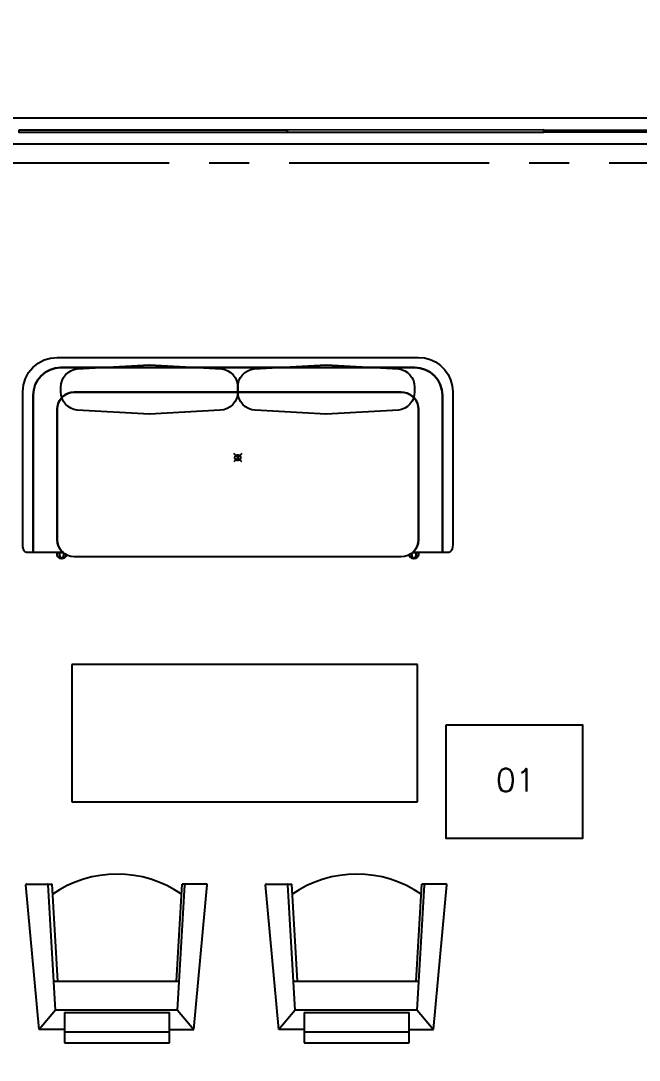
# Model space of a CAD drawing. Extents: x -4 to 325, y -1 to 181.
# Drawn here: x 15.765 to 18.47, y 25.707 to 30.249 of the extents above; entities that cross this region are included whole.
import ezdxf
from ezdxf.enums import TextEntityAlignment as Align

# ---------------------------------------------------------------- set-up
doc = ezdxf.new("R2010")
doc.units = 0
doc.header["$LTSCALE"] = 0.7
doc.header["$MEASUREMENT"] = 0
doc.linetypes.add('REC4_A1-00_PLANTA GENERAL$1$X-BB$0$CENTER', pattern=[2, 1.25, -0.25, 0.25, -0.25])
doc.linetypes.add('X-BB$0$HIDDEN2', pattern=[0.1875, 0.125, -0.0625])
doc.layers.get('0').update_dxf_attribs({"linetype": 'CONTINUOUS'})
for name, color, linetype in [('REC4_A1-00_PLANTA GENERAL$1$BB$0$A-GRID', 251, 'REC4_A1-00_PLANTA GENERAL$1$X-BB$0$CENTER'), ('REC4_A1-00_PLANTA GENERAL$1$FN$0$I-FURN-FREE', 1, 'CONTINUOUS'), ('REC4_A1-00_PLANTA GENERAL$1$PP$0$I-CANCELERIA', 253, 'CONTINUOUS'), ('REC4_A1-00_PLANTA GENERAL$1$PP$0$I-GLAZ', 253, 'CONTINUOUS')]:
    doc.layers.add(name, color=color, linetype=linetype)
doc.styles.add('REC4_A1-00_PLANTA GENERAL$0$X-FN$0$ARIAL', font='arial.ttf')
doc.styles.add('ROMANS', font='romans.shx', dxfattribs={"width": 0.75})

# ---------------------------------------------------------------- blocks, each defined once
blk = doc.blocks.new('REC4_A1-00_PLANTA GENERAL', base_point=(3911.2412, -3265.1096))
at = {"layer": 'REC4_A1-00_PLANTA GENERAL$1$BB$0$A-GRID'}
h = blk.add_hatch(dxfattribs=at)
h.set_pattern_fill('ANSI31', color=8, scale=0.53)
h.set_pattern_definition([(45, (0.03352, 0.020166), (-0.046845824, 0.046845824), [])])
h.paths.add_polyline_path([(1.5678, 35.8547), (1.2166, 35.8547), (1.2166, 35.4908), (1.5678, 35.4908)])
h.paths.add_polyline_path([(8.0551, 35.8047), (7.7553, 35.8047), (7.7553, 35.5143), (8.0551, 35.5143)])
h.paths.add_polyline_path([(14.5753, 35.809), (14.2754, 35.809), (14.2754, 35.5187), (14.5753, 35.5187)])
h.paths.add_polyline_path([(21.0466, 35.804), (20.7468, 35.804), (20.7468, 35.5137), (21.0466, 35.5137)])
edge = h.paths.add_edge_path()
edge.add_arc((27.4259, 35.604), 0.1568, 0, 360)
h.paths.add_polyline_path([(34.1147, 35.7939), (33.8148, 35.7939), (33.8148, 35.5036), (34.1147, 35.5036)])
h.paths.add_polyline_path([(40.5576, 35.789), (40.2578, 35.789), (40.2578, 35.4986), (40.5576, 35.4986)])
edge = h.paths.add_edge_path()
edge.add_arc((46.9701, 35.6385), 0.2128, 0, 360)
edge = h.paths.add_edge_path()
edge.add_arc((33.9335, 29.5702), 0.1716, 0, 360)
h.paths.add_polyline_path([(1.5768, 29.8317), (1.2256, 29.8317), (1.2256, 29.4678), (1.5768, 29.4678)])
h.paths.add_polyline_path([(8.0508, 29.7868), (7.75, 29.7868), (7.75, 29.4871), (8.0508, 29.4871)])
h.paths.add_polyline_path([(14.3851, 29.7988), (14.2624, 29.7988), (14.2624, 29.4991), (14.3821, 29.4991)])
h.paths.add_polyline_path([(14.5632, 29.7988), (14.3851, 29.7988), (14.3821, 29.4991), (14.5632, 29.4991)])
h.paths.add_polyline_path([(21.1221, 29.5527), (20.7989, 29.5517), (20.7989, 29.3933), (21.1221, 29.3933)])
h.paths.add_polyline_path([(21.1221, 29.8224), (21.0453, 29.8224), (20.7989, 29.8217), (20.7989, 29.5517), (21.1221, 29.5527)])
h.paths.add_polyline_path([(27.542, 29.7729), (27.2913, 29.7729), (27.2913, 29.5231), (27.542, 29.5231)])
h.paths.add_polyline_path([(40.5264, 29.7716), (40.2757, 29.7716), (40.2757, 29.5218), (40.5264, 29.5218)])
h.paths.add_polyline_path([(47.0764, 29.8019), (46.7664, 29.8019), (46.7664, 29.4919), (47.0764, 29.4919)])
h.paths.add_polyline_path([(1.565, 23.8478), (1.2138, 23.8478), (1.2138, 23.4839), (1.565, 23.4839)])
h.paths.add_polyline_path([(7.9956, 23.8084), (7.6948, 23.8084), (7.6948, 23.5086), (7.9956, 23.5086)])
h.paths.add_polyline_path([(14.5958, 23.8058), (14.2249, 23.8067), (14.2249, 23.507), (14.5929, 23.5061)])
h.paths.add_polyline_path([(14.5258, 23.8058), (14.5958, 23.8058), (14.5929, 23.5061), (14.5258, 23.5061)], flags=16)
h.paths.add_polyline_path([(27.5327, 23.7392), (27.282, 23.7392), (27.282, 23.4894), (27.5327, 23.4894)])
edge = h.paths.add_edge_path()
edge.add_arc((33.9155, 23.6003), 0.1566, 0, 360)
h.paths.add_polyline_path([(40.5198, 23.6763), (40.2691, 23.6763), (40.2691, 23.4631), (40.5198, 23.4631)])
h.paths.add_polyline_path([(40.5198, 23.7129), (40.269, 23.7129), (40.269, 23.6763), (40.5198, 23.6763)])
h.paths.add_polyline_path([(47.0605, 23.6763), (46.8098, 23.6763), (46.8098, 23.4498), (47.0605, 23.4498)])
h.paths.add_polyline_path([(47.0605, 23.6997), (46.8098, 23.6997), (46.8098, 23.6763), (47.0605, 23.6763)])
h.paths.add_polyline_path([(1.5458, 17.8473), (1.1946, 17.8473), (1.1946, 17.4834), (1.5458, 17.4834)])
h.paths.add_polyline_path([(8.0633, 17.8071), (7.7625, 17.8071), (7.7625, 17.5074), (8.0633, 17.5074)])
h.paths.add_polyline_path([(14.4343, 17.7919), (14.3217, 17.7919), (14.3217, 17.4921), (14.4285, 17.4921)])
h.paths.add_polyline_path([(14.6226, 17.7919), (14.4343, 17.7919), (14.4285, 17.4921), (14.6226, 17.4921)])
h.paths.add_polyline_path([(27.5235, 17.756), (27.2727, 17.756), (27.2727, 17.5062), (27.5235, 17.5062)])
edge = h.paths.add_edge_path()
edge.add_arc((33.905, 17.5767), 0.1574, 0, 360)
h.paths.add_polyline_path([(40.5132, 17.7384), (40.3113, 17.7384), (40.3113, 17.5259), (40.5132, 17.5259)])
h.paths.add_polyline_path([(40.3113, 17.7384), (40.2625, 17.7384), (40.2625, 17.4886), (40.5132, 17.4886), (40.5132, 17.5259), (40.3113, 17.5259)])
h.paths.add_polyline_path([(47.0683, 17.7542), (46.7674, 17.7542), (46.7674, 17.5259), (47.0683, 17.5259)])
h.paths.add_polyline_path([(47.0683, 17.5259), (46.7674, 17.5259), (46.7674, 17.4544), (47.0683, 17.4544)])
h.paths.add_polyline_path([(1.5739, 11.86), (1.2227, 11.86), (1.2227, 11.4962), (1.5739, 11.4962)])
h.paths.add_polyline_path([(8.0659, 11.8138), (7.765, 11.8138), (7.765, 11.514), (8.0659, 11.514)])
h.paths.add_polyline_path([(14.5258, 11.7988), (14.2249, 11.7988), (14.2249, 11.499), (14.5258, 11.499)])
h.paths.add_polyline_path([(21.0742, 11.6829), (20.7512, 11.6844), (20.7512, 11.4144), (21.0742, 11.4144)])
h.paths.add_polyline_path([(21.0742, 11.7656), (20.7512, 11.7656), (20.7512, 11.6844), (21.0742, 11.6829)])
h.paths.add_polyline_path([(27.5142, 11.7439), (27.2635, 11.7439), (27.2635, 11.4941), (27.5142, 11.4941)])
edge = h.paths.add_edge_path()
edge.add_arc((33.8803, 11.59), 0.1553, 0, 360)
h.paths.add_polyline_path([(40.5065, 11.7154), (40.2558, 11.7154), (40.2558, 11.464), (40.5065, 11.464)])
h.paths.add_polyline_path([(47.0258, 11.6987), (46.775, 11.6987), (46.775, 11.4489), (47.0258, 11.4489)])
h.paths.add_polyline_path([(1.5513, 5.8383), (1.2001, 5.8383), (1.2001, 5.4744), (1.5513, 5.4744)])
h.paths.add_polyline_path([(8.0395, 5.7813), (7.7676, 5.7813), (7.7676, 5.4815), (8.0395, 5.4815)])
h.paths.add_polyline_path([(8.0685, 5.7813), (8.0395, 5.7813), (8.0395, 5.4815), (8.0685, 5.4815)])
h.paths.add_polyline_path([(14.5132, 5.7555), (14.2123, 5.7555), (14.2123, 5.4558), (14.5132, 5.4558)])
h.paths.add_polyline_path([(21.0084, 5.7048), (20.7577, 5.7048), (20.7577, 5.455), (21.0084, 5.455)])
h.paths.add_polyline_path([(27.5299, 5.7035), (27.229, 5.7035), (27.229, 5.4037), (27.5299, 5.4037)])
h.paths.add_polyline_path([(34.0162, 5.6528), (33.7655, 5.6528), (33.7655, 5.403), (34.0162, 5.403)])
h.paths.add_polyline_path([(40.4672, 5.6155), (40.2072, 5.6155), (40.2072, 5.3555), (40.4672, 5.3555)])
edge = h.paths.add_edge_path()
edge.add_arc((46.8827, 5.476), 0.1877, 0, 360)
blk.add_lwpolyline([(-2.6605, 29.6295), (52.8043, 29.6256)], dxfattribs=at)
at = {"layer": 'REC4_A1-00_PLANTA GENERAL$1$FN$0$I-FURN-FREE'}
for p, q in [((17.5003, 27.4359), (15.9885, 27.4359)), ((15.9885, 27.4359), (15.9885, 26.8362)), ((17.5003, 26.8362), (17.5003, 27.4359)), ((15.9885, 26.8362), (17.5003, 26.8362)), ((15.8457, 25.8404), (15.7877, 26.4731)), ((15.7908, 26.4765), (15.9025, 26.4765)), ((15.9169, 25.9259), (15.8848, 26.4735)), ((15.9274, 26.0527), (15.9025, 26.4765)), ((16.4458, 26.0527), (16.4707, 26.4765)), ((16.4514, 25.9259), (16.4836, 26.4735)), ((16.5775, 26.4765), (16.4707, 26.4765)), ((16.5226, 25.8404), (16.5807, 26.4731)), ((16.894, 25.8404), (16.8359, 26.4731)), ((16.8391, 26.4765), (16.9508, 26.4765)), ((16.9652, 25.9259), (16.933, 26.4735)), ((16.9757, 26.0527), (16.9508, 26.4765)), ((17.4941, 26.0527), (17.5189, 26.4765)), ((17.4997, 25.9259), (17.5319, 26.4735)), ((17.6258, 26.4765), (17.5189, 26.4765)), ((17.5709, 25.8404), (17.629, 26.4731)), ((15.9095, 26.0527), (16.4589, 26.0527)), ((16.9578, 26.0527), (17.5072, 26.0527)), ((15.9169, 25.9259), (15.8457, 25.8404)), ((16.4514, 25.9259), (15.9169, 25.9259)), ((15.9565, 25.9152), (16.4162, 25.9152)), ((15.9565, 25.9152), (15.9565, 25.7827)), ((16.4162, 25.7827), (16.4162, 25.9152)), ((16.4514, 25.9259), (16.5226, 25.8404)), ((16.9652, 25.9259), (16.894, 25.8404)), ((17.4997, 25.9259), (16.9652, 25.9259)), ((17.0048, 25.9152), (17.4645, 25.9152)), ((17.0048, 25.9152), (17.0048, 25.7827)), ((17.4645, 25.7827), (17.4645, 25.9152)), ((17.4997, 25.9259), (17.5709, 25.8404)), ((15.9565, 25.8404), (15.8457, 25.8404)), ((15.9565, 25.8302), (16.4162, 25.8302)), ((16.4162, 25.8404), (16.5226, 25.8404)), ((17.0048, 25.8404), (16.894, 25.8404)), ((17.0048, 25.8302), (17.4645, 25.8302)), ((17.4645, 25.8404), (17.5709, 25.8404)), ((15.9565, 25.7827), (16.4162, 25.7827)), ((17.0048, 25.7827), (17.4645, 25.7827))]:
    blk.add_line(p, q, dxfattribs=at)
for points in [[(17.6518, 27.9404), (17.6504, 27.9363), (17.6483, 27.9326), (17.6454, 27.9293), (17.642, 27.9267), (17.6381, 27.9248), (17.6095, 27.9248), (17.6095, 28.613), (17.6095, 28.613), (17.6072, 28.6364), (17.6004, 28.6589), (17.5893, 28.6797), (17.5743, 28.6979), (17.5562, 28.7128), (17.5354, 28.7239), (17.5129, 28.7307), (17.4895, 28.733), (15.9395, 28.733), (15.9395, 28.733), (15.9395, 28.733), (15.9161, 28.7307), (15.8936, 28.7239), (15.8728, 28.7128), (15.8546, 28.6979), (15.8397, 28.6797), (15.8286, 28.6589), (15.8218, 28.6364), (15.8195, 28.613), (15.8195, 27.9248), (15.7909, 27.9248), (15.7909, 27.9248), (15.7909, 27.9248), (15.787, 27.9267), (15.7836, 27.9293), (15.7807, 27.9326), (15.7786, 27.9363), (15.7772, 27.9404), (15.7772, 27.9404), (15.7772, 27.9404), (15.7751, 27.9496), (15.7745, 27.959), (15.7745, 28.628), (15.7745, 28.628), (15.7774, 28.6573), (15.7859, 28.6854), (15.7998, 28.7114), (15.8184, 28.7341), (15.8412, 28.7527), (15.8671, 28.7666), (15.8952, 28.7751), (15.9245, 28.778), (17.5045, 28.778), (17.5045, 28.778), (17.5305, 28.7757), (17.5558, 28.769), (17.5795, 28.7579), (17.6009, 28.7429), (17.6194, 28.7244), (17.6344, 28.703), (17.6454, 28.6793), (17.6522, 28.6541), (17.6545, 28.628), (17.6545, 27.959), (17.6545, 27.959), (17.6545, 27.9587), (17.6545, 27.9587), (17.6538, 27.9495), (17.6518, 27.9404)], [(17.4788, 27.9248), (17.4788, 27.9248), (17.4788, 27.9248), (17.4877, 27.934), (17.4949, 27.9446), (17.5002, 27.9562), (17.5034, 27.9686), (17.5045, 27.9813), (17.5045, 28.5513), (17.5045, 28.5513), (17.5045, 28.5513), (17.5034, 28.5643), (17.5, 28.5769), (17.4944, 28.5888), (17.4869, 28.5995), (17.4777, 28.6087), (17.467, 28.6162), (17.4551, 28.6218), (17.4425, 28.6251), (17.4295, 28.6263), (15.9995, 28.6263), (15.9995, 28.6263), (15.9995, 28.6263), (15.9995, 28.6263), (15.9849, 28.6248), (15.9708, 28.6206), (15.9578, 28.6136), (15.9465, 28.6043), (15.9371, 28.593), (15.9302, 28.58), (15.9259, 28.5659), (15.9245, 28.5513), (15.9245, 27.9813), (15.9245, 27.9813), (15.9256, 27.9686), (15.9288, 27.9562), (15.9341, 27.9446), (15.9413, 27.934), (15.9501, 27.9248), (15.8195, 27.9248), (15.8195, 28.613), (15.8195, 28.613), (15.8218, 28.6364), (15.8286, 28.6589), (15.8397, 28.6797), (15.8546, 28.6979), (15.8728, 28.7128), (15.8936, 28.7239), (15.9161, 28.7307), (15.9395, 28.733), (17.4895, 28.733), (17.4895, 28.733), (17.5129, 28.7307), (17.5354, 28.7239), (17.5562, 28.7128), (17.5743, 28.6979), (17.5893, 28.6797), (17.6004, 28.6589), (17.6072, 28.6364), (17.6095, 28.613), (17.6095, 27.9248), (17.4788, 27.9248)], [(16.0122, 28.7274), (16.3277, 28.7446), (16.3277, 28.7446), (16.6432, 28.7274), (16.6432, 28.7274), (16.6575, 28.7244), (16.671, 28.719), (16.6834, 28.7112), (16.694, 28.7012), (16.7028, 28.6895), (16.7092, 28.6765), (16.7131, 28.6624), (16.7145, 28.6479), (16.7145, 28.6268), (16.7145, 28.6268), (16.713, 28.6116), (16.7087, 28.597), (16.7017, 28.5835), (16.6923, 28.5715), (16.6808, 28.5615), (16.6675, 28.554), (16.6531, 28.549), (16.6381, 28.5469), (16.6381, 28.5469), (16.3277, 28.5302), (16.3277, 28.5302), (16.0122, 28.5475), (16.0122, 28.5475), (15.9979, 28.5504), (15.9844, 28.5558), (15.9721, 28.5636), (15.9614, 28.5736), (15.9527, 28.5853), (15.9462, 28.5984), (15.9423, 28.6124), (15.9409, 28.6269), (15.9409, 28.6478), (15.9409, 28.6478), (15.9422, 28.6623), (15.9462, 28.6764), (15.9526, 28.6895), (15.9613, 28.7012), (15.972, 28.7111), (15.9843, 28.719), (15.9979, 28.7244), (16.0122, 28.7274)], [(17.4168, 28.5475), (17.1013, 28.5302), (17.1013, 28.5302), (16.7909, 28.5469), (16.7909, 28.5469), (16.7758, 28.549), (16.7614, 28.554), (16.7482, 28.5615), (16.7367, 28.5715), (16.7273, 28.5835), (16.7203, 28.597), (16.716, 28.6116), (16.7145, 28.6268), (16.7145, 28.6479), (16.7145, 28.6479), (16.7158, 28.6624), (16.7198, 28.6765), (16.7262, 28.6895), (16.7349, 28.7012), (16.7456, 28.7112), (16.7579, 28.719), (16.7715, 28.7244), (16.7858, 28.7274), (16.7858, 28.7274), (17.1013, 28.7446), (17.1013, 28.7446), (17.4168, 28.7274), (17.4168, 28.7274), (17.4311, 28.7244), (17.4446, 28.719), (17.457, 28.7112), (17.4676, 28.7012), (17.4764, 28.6895), (17.4828, 28.6764), (17.4867, 28.6624), (17.4881, 28.6478), (17.4881, 28.6478), (17.4881, 28.6478), (17.4881, 28.6269), (17.4881, 28.6269), (17.4867, 28.6124), (17.4828, 28.5984), (17.4763, 28.5853), (17.4676, 28.5736), (17.4569, 28.5636), (17.4446, 28.5558), (17.4311, 28.5504), (17.4168, 28.5475)], [(15.9995, 27.9063), (15.9995, 27.9063), (15.9995, 27.9063), (15.9849, 27.9077), (15.9708, 27.912), (15.9578, 27.9189), (15.9465, 27.9283), (15.9371, 27.9396), (15.9302, 27.9526), (15.9259, 27.9667), (15.9245, 27.9813), (15.9245, 28.5513), (15.9245, 28.5513), (15.9256, 28.5643), (15.929, 28.5769), (15.9345, 28.5888), (15.942, 28.5995), (15.9513, 28.6087), (15.962, 28.6162), (15.9738, 28.6218), (15.9865, 28.6251), (15.9995, 28.6263), (17.4295, 28.6263), (17.4295, 28.6263), (17.4425, 28.6251), (17.4551, 28.6218), (17.467, 28.6162), (17.4777, 28.6087), (17.4869, 28.5995), (17.4944, 28.5888), (17.5, 28.5769), (17.5034, 28.5643), (17.5045, 28.5513), (17.5045, 27.9813), (17.5045, 27.9813), (17.5031, 27.9667), (17.4988, 27.9526), (17.4919, 27.9396), (17.4825, 27.9283), (17.4712, 27.9189), (17.4582, 27.912), (17.4441, 27.9077), (17.4295, 27.9063), (15.9995, 27.9063)], [(16.7322, 28.322), (16.6968, 28.3573)], [(16.7322, 28.3573), (16.6968, 28.322)], [(16.7322, 28.322), (16.6968, 28.3573)], [(16.7322, 28.3573), (16.6968, 28.322)], [(16.7322, 28.322), (16.6968, 28.3573)], [(16.7322, 28.3573), (16.6968, 28.322)], [(16.7322, 28.322), (16.6968, 28.3573)], [(16.7322, 28.3573), (16.6968, 28.322)], [(16.702, 28.3397), (16.7022, 28.3421), (16.7029, 28.3444), (16.7041, 28.3466), (16.7057, 28.3485), (16.7075, 28.35), (16.7097, 28.3512), (16.7121, 28.3519), (16.7145, 28.3522), (16.7169, 28.3519), (16.7193, 28.3512), (16.7214, 28.35), (16.7233, 28.3485), (16.7249, 28.3466), (16.726, 28.3444), (16.7268, 28.3421), (16.727, 28.3397), (16.7268, 28.3372), (16.726, 28.3349), (16.7249, 28.3327), (16.7233, 28.3308), (16.7214, 28.3293), (16.7193, 28.3281), (16.7169, 28.3274), (16.7145, 28.3272), (16.7121, 28.3274), (16.7097, 28.3281), (16.7075, 28.3293), (16.7057, 28.3308), (16.7041, 28.3327), (16.7029, 28.3349), (16.7022, 28.3372), (16.702, 28.3397)], [(16.702, 28.3397), (16.7022, 28.3421), (16.7029, 28.3444), (16.7041, 28.3466), (16.7057, 28.3485), (16.7075, 28.35), (16.7097, 28.3512), (16.7121, 28.3519), (16.7145, 28.3522), (16.7169, 28.3519), (16.7193, 28.3512), (16.7214, 28.35), (16.7233, 28.3485), (16.7249, 28.3466), (16.726, 28.3444), (16.7268, 28.3421), (16.727, 28.3397), (16.7268, 28.3372), (16.726, 28.3349), (16.7249, 28.3327), (16.7233, 28.3308), (16.7214, 28.3293), (16.7193, 28.3281), (16.7169, 28.3274), (16.7145, 28.3272), (16.7121, 28.3274), (16.7097, 28.3281), (16.7075, 28.3293), (16.7057, 28.3308), (16.7041, 28.3327), (16.7029, 28.3349), (16.7022, 28.3372), (16.702, 28.3397)], [(16.702, 28.3397), (16.7022, 28.3421), (16.7029, 28.3444), (16.7041, 28.3466), (16.7057, 28.3485), (16.7075, 28.35), (16.7097, 28.3512), (16.7121, 28.3519), (16.7145, 28.3522), (16.7169, 28.3519), (16.7193, 28.3512), (16.7214, 28.35), (16.7233, 28.3485), (16.7249, 28.3466), (16.726, 28.3444), (16.7268, 28.3421), (16.727, 28.3397), (16.7268, 28.3372), (16.726, 28.3349), (16.7249, 28.3327), (16.7233, 28.3308), (16.7214, 28.3293), (16.7193, 28.3281), (16.7169, 28.3274), (16.7145, 28.3272), (16.7121, 28.3274), (16.7097, 28.3281), (16.7075, 28.3293), (16.7057, 28.3308), (16.7041, 28.3327), (16.7029, 28.3349), (16.7022, 28.3372), (16.702, 28.3397)], [(16.702, 28.3397), (16.7022, 28.3421), (16.7029, 28.3444), (16.7041, 28.3466), (16.7057, 28.3485), (16.7075, 28.35), (16.7097, 28.3512), (16.7121, 28.3519), (16.7145, 28.3522), (16.7169, 28.3519), (16.7193, 28.3512), (16.7214, 28.35), (16.7233, 28.3485), (16.7249, 28.3466), (16.726, 28.3444), (16.7268, 28.3421), (16.727, 28.3397), (16.7268, 28.3372), (16.726, 28.3349), (16.7249, 28.3327), (16.7233, 28.3308), (16.7214, 28.3293), (16.7193, 28.3281), (16.7169, 28.3274), (16.7145, 28.3272), (16.7121, 28.3274), (16.7097, 28.3281), (16.7075, 28.3293), (16.7057, 28.3308), (16.7041, 28.3327), (16.7029, 28.3349), (16.7022, 28.3372), (16.702, 28.3397)], [(15.9542, 27.9215), (15.9641, 27.9152), (15.9641, 27.9152), (15.9633, 27.9117), (15.9618, 27.9084), (15.9599, 27.9055), (15.9574, 27.9029), (15.9545, 27.9008), (15.9513, 27.8993), (15.9478, 27.8983), (15.9443, 27.898), (15.9443, 27.898), (15.9404, 27.8984), (15.9366, 27.8995), (15.9332, 27.9014), (15.9301, 27.9039), (15.9276, 27.9069), (15.9258, 27.9104), (15.9247, 27.9141), (15.9243, 27.918), (15.9243, 27.918), (15.9243, 27.918), (15.9246, 27.9215), (15.9255, 27.9248), (15.9255, 27.9248), (15.9343, 27.9248), (15.9344, 27.9204), (15.9344, 27.9202), (15.9344, 27.9202), (15.9348, 27.9149), (15.936, 27.9096), (15.938, 27.9046), (15.938, 27.9046), (15.9387, 27.9036), (15.9396, 27.9027), (15.9406, 27.9019), (15.9418, 27.9014), (15.943, 27.901), (15.9443, 27.9009), (15.9443, 27.9009), (15.9456, 27.901), (15.9468, 27.9014), (15.948, 27.9019), (15.949, 27.9027), (15.9499, 27.9036), (15.9506, 27.9046), (15.9506, 27.9046), (15.9526, 27.9096), (15.9538, 27.9149), (15.9542, 27.9202), (15.9542, 27.9202), (15.9542, 27.9204), (15.9542, 27.9215)], [(15.9501, 27.9248), (15.9542, 27.9215), (15.9542, 27.9204), (15.9542, 27.9204), (15.9542, 27.9202), (15.9542, 27.9202), (15.9538, 27.9149), (15.9526, 27.9096), (15.9506, 27.9046), (15.9506, 27.9046), (15.9499, 27.9036), (15.949, 27.9027), (15.948, 27.9019), (15.9468, 27.9014), (15.9456, 27.901), (15.9443, 27.9009), (15.9443, 27.9009), (15.943, 27.901), (15.9418, 27.9014), (15.9406, 27.9019), (15.9396, 27.9027), (15.9387, 27.9036), (15.938, 27.9046), (15.938, 27.9046), (15.936, 27.9096), (15.9348, 27.9149), (15.9344, 27.9202), (15.9344, 27.9204), (15.9343, 27.9248), (15.9501, 27.9248)], [(17.4649, 27.9152), (17.4748, 27.9215), (17.4748, 27.9204), (17.4748, 27.9204), (17.4752, 27.915), (17.4764, 27.9097), (17.4784, 27.9046), (17.4784, 27.9046), (17.4791, 27.9036), (17.48, 27.9027), (17.481, 27.9019), (17.4822, 27.9014), (17.4834, 27.901), (17.4847, 27.9009), (17.4847, 27.9009), (17.486, 27.901), (17.4872, 27.9014), (17.4884, 27.9019), (17.4894, 27.9027), (17.4903, 27.9036), (17.491, 27.9046), (17.491, 27.9046), (17.493, 27.9096), (17.4942, 27.9149), (17.4946, 27.9202), (17.4946, 27.9204), (17.4947, 27.9248), (17.5035, 27.9248), (17.5035, 27.9248), (17.5044, 27.9215), (17.5047, 27.9181), (17.5047, 27.918), (17.5047, 27.918), (17.5043, 27.9141), (17.5032, 27.9104), (17.5013, 27.9069), (17.4989, 27.9039), (17.4958, 27.9014), (17.4924, 27.8995), (17.4886, 27.8984), (17.4847, 27.898), (17.4847, 27.898), (17.4812, 27.8983), (17.4777, 27.8993), (17.4745, 27.9008), (17.4716, 27.9029), (17.4691, 27.9055), (17.4671, 27.9084), (17.4657, 27.9117), (17.4649, 27.9152)], [(17.4748, 27.9215), (17.4788, 27.9248), (17.4947, 27.9248), (17.4946, 27.9204), (17.4946, 27.9202), (17.4946, 27.9202), (17.4946, 27.9202), (17.4942, 27.9149), (17.493, 27.9096), (17.491, 27.9046), (17.491, 27.9046), (17.4903, 27.9036), (17.4894, 27.9027), (17.4884, 27.9019), (17.4872, 27.9014), (17.486, 27.901), (17.4847, 27.9009), (17.4847, 27.9009), (17.4834, 27.901), (17.4822, 27.9014), (17.481, 27.9019), (17.48, 27.9027), (17.4791, 27.9036), (17.4784, 27.9046), (17.4784, 27.9046), (17.4764, 27.9097), (17.4752, 27.915), (17.4748, 27.9204), (17.4748, 27.9215)]]:
    blk.add_lwpolyline(points, dxfattribs=at)
for centre, radius, start, end in [((16.1866, 26.0223), 0.4976, 55.1855, 124.8145), ((17.2349, 26.0223), 0.4976, 55.1855, 124.8145), ((15.7908, 26.4733), 0.00317, 90, 185.2432), ((15.8816, 26.4733), 0.00317, 3.3603, 90), ((16.4868, 26.4733), 0.00317, 90, 176.6398), ((16.5775, 26.4733), 0.00317, 354.7568, 90), ((16.8391, 26.4733), 0.00317, 90, 185.2432), ((16.9299, 26.4733), 0.00317, 3.3603, 90), ((17.535, 26.4733), 0.00317, 90, 176.6398), ((17.6258, 26.4733), 0.00317, 354.7568, 90)]:
    blk.add_arc(centre, radius, start, end, dxfattribs=at)
at = {"layer": 'REC4_A1-00_PLANTA GENERAL$1$PP$0$I-CANCELERIA'}
blk.add_lwpolyline([(20.4909, 29.7096), (14.8358, 29.7096), (14.8358, 29.8239), (20.4909, 29.8239)], close=True, dxfattribs=at)
at = {"layer": 'REC4_A1-00_PLANTA GENERAL$1$PP$0$I-GLAZ'}
for points in [[(15.7562, 29.7712), (15.7562, 29.7622), (16.9302, 29.7622), (16.9302, 29.7712)], [(16.9302, 29.7712), (16.9302, 29.7622), (18.0534, 29.7626), (18.0534, 29.7716)], [(19.1766, 29.7712), (19.1766, 29.7622), (18.0534, 29.7626), (18.0534, 29.7716)]]:
    blk.add_lwpolyline(points, close=True, dxfattribs=at)
at = {"layer": 'REC4_A1-00_PLANTA GENERAL$1$FN$0$I-FURN-FREE', "style": 'REC4_A1-00_PLANTA GENERAL$0$X-FN$0$ARIAL', "text_generation_flag": 4}
for tag, p, height in [('ITEXT', (44.0612, 35.3807), 0.0358), ('CAPQT', (44.1235, 34.7232), 0.00704), ('CAPMC', (44.1235, 34.7232), 0.00704), ('CAPMG', (44.1235, 34.7232), 0.00704), ('STYLE', (44.1235, 34.7232), 0.0572), ('STYLE', (44.1235, 34.7232), 0.0572), ('CAPPN', (44.1235, 34.7232), 0.0715), ('L3', (44.1235, 34.7232), 0.0715), ('L1', (44.1235, 34.7232), 0.0715), ('L2', (44.1235, 34.7232), 0.0715)]:
    blk.add_attdef(tag, p, '', height=height, dxfattribs=at)
for tag, p, height, rotation in [('ITEXT', (42.9913, 35.0599), 0.0358, 30), ('ITEXT', (45.1482, 35.1235), 0.0358, 330), ('CAPPN', (43.374, 34.5216), 0.0715, 30), ('STYLE', (43.374, 34.5216), 0.0572, 30), ('STYLE', (43.374, 34.5216), 0.0572, 30), ('L1', (43.374, 34.5216), 0.0715, 30), ('L2', (43.374, 34.5216), 0.0715, 30), ('L3', (43.374, 34.5216), 0.0715, 30), ('CAPMG', (43.374, 34.5216), 0.00704, 30), ('CAPMC', (43.374, 34.5216), 0.00704, 30), ('CAPQT', (43.374, 34.5216), 0.00704, 30), ('STYLE', (44.8734, 34.523), 0.0572, 330), ('STYLE', (44.8734, 34.523), 0.0572, 330), ('CAPMC', (44.8734, 34.523), 0.00704, 330), ('CAPMG', (44.8734, 34.523), 0.00704, 330), ('CAPQT', (44.8734, 34.523), 0.00704, 330), ('L1', (44.8734, 34.523), 0.0715, 330), ('L3', (44.8734, 34.523), 0.0715, 330), ('L2', (44.8734, 34.523), 0.0715, 330), ('CAPPN', (44.8734, 34.523), 0.0715, 330), ('ITEXT', (42.2251, 34.2472), 0.0358, 60), ('ITEXT', (45.9609, 34.3573), 0.0358, 300), ('CAPPN', (42.8256, 33.9723), 0.0715, 60), ('STYLE', (42.8256, 33.9723), 0.0572, 60), ('STYLE', (42.8256, 33.9723), 0.0572, 60), ('L1', (42.8256, 33.9723), 0.0715, 60), ('L2', (42.8256, 33.9723), 0.0715, 60), ('L3', (42.8256, 33.9723), 0.0715, 60), ('CAPMG', (42.8256, 33.9723), 0.00704, 60), ('CAPMC', (42.8256, 33.9723), 0.00704, 60), ('CAPQT', (42.8256, 33.9723), 0.00704, 60), ('L1', (45.4227, 33.9746), 0.0715, 300), ('L3', (45.4227, 33.9746), 0.0715, 300), ('L2', (45.4227, 33.9746), 0.0715, 300), ('CAPPN', (45.4227, 33.9746), 0.0715, 300), ('STYLE', (45.4227, 33.9746), 0.0572, 300), ('STYLE', (45.4227, 33.9746), 0.0572, 300), ('CAPMC', (45.4227, 33.9746), 0.00704, 300), ('CAPMG', (45.4227, 33.9746), 0.00704, 300), ('CAPQT', (45.4227, 33.9746), 0.00704, 300), ('CAPPN', (42.6254, 33.2225), 0.0715, 90), ('STYLE', (42.6254, 33.2225), 0.0572, 90), ('STYLE', (42.6254, 33.2225), 0.0572, 90), ('ITEXT', (41.9679, 33.1602), 0.0358, 90), ('L3', (42.6254, 33.2225), 0.0715, 90), ('L1', (42.6254, 33.2225), 0.0715, 90), ('L2', (42.6254, 33.2225), 0.0715, 90), ('CAPQT', (42.6254, 33.2225), 0.00704, 90), ('CAPMG', (42.6254, 33.2225), 0.00704, 90), ('CAPMC', (42.6254, 33.2225), 0.00704, 90), ('ITEXT', (46.2817, 33.2874), 0.0358, 270), ('CAPPN', (45.6242, 33.2251), 0.0715, 270), ('L3', (45.6242, 33.2251), 0.0715, 270), ('L2', (45.6242, 33.2251), 0.0715, 270), ('L1', (45.6242, 33.2251), 0.0715, 270), ('STYLE', (45.6242, 33.2251), 0.0572, 270), ('STYLE', (45.6242, 33.2251), 0.0572, 270), ('CAPMC', (45.6242, 33.2251), 0.00704, 270), ('CAPMG', (45.6242, 33.2251), 0.00704, 270), ('CAPQT', (45.6242, 33.2251), 0.00704, 270), ('CAPPN', (42.8269, 32.4729), 0.0715, 120), ('STYLE', (42.8269, 32.4729), 0.0572, 120), ('STYLE', (42.8269, 32.4729), 0.0572, 120), ('L1', (42.8269, 32.4729), 0.0715, 120), ('L2', (42.8269, 32.4729), 0.0715, 120), ('L3', (42.8269, 32.4729), 0.0715, 120), ('CAPMG', (42.8269, 32.4729), 0.00704, 120), ('CAPMC', (42.8269, 32.4729), 0.00704, 120), ('CAPQT', (42.8269, 32.4729), 0.00704, 120), ('CAPPN', (45.424, 32.4752), 0.0715, 240), ('STYLE', (45.424, 32.4752), 0.0572, 240), ('STYLE', (45.424, 32.4752), 0.0572, 240), ('L2', (45.424, 32.4752), 0.0715, 240), ('L3', (45.424, 32.4752), 0.0715, 240), ('L1', (45.424, 32.4752), 0.0715, 240), ('CAPMG', (45.424, 32.4752), 0.00704, 240), ('CAPQT', (45.424, 32.4752), 0.00704, 240), ('CAPMC', (45.424, 32.4752), 0.00704, 240), ('ITEXT', (42.2887, 32.0903), 0.0358, 120), ('ITEXT', (46.0245, 32.2004), 0.0358, 240), ('CAPPN', (43.3762, 31.9246), 0.0715, 150), ('STYLE', (43.3762, 31.9246), 0.0572, 150), ('STYLE', (43.3762, 31.9246), 0.0572, 150), ('L1', (43.3762, 31.9246), 0.0715, 150), ('L2', (43.3762, 31.9246), 0.0715, 150), ('L3', (43.3762, 31.9246), 0.0715, 150), ('CAPPN', (44.8757, 31.9259), 0.0715, 210), ('L2', (44.8757, 31.9259), 0.0715, 210), ('L3', (44.8757, 31.9259), 0.0715, 210), ('L1', (44.8757, 31.9259), 0.0715, 210), ('CAPMG', (43.3762, 31.9246), 0.00704, 150), ('CAPMC', (43.3762, 31.9246), 0.00704, 150), ('CAPQT', (43.3762, 31.9246), 0.00704, 150), ('STYLE', (44.8757, 31.9259), 0.0572, 210), ('STYLE', (44.8757, 31.9259), 0.0572, 210), ('CAPMG', (44.8757, 31.9259), 0.00704, 210), ('CAPMC', (44.8757, 31.9259), 0.00704, 210), ('CAPQT', (44.8757, 31.9259), 0.00704, 210), ('CAPPN', (44.1261, 31.7244), 0.0715, 180), ('L3', (44.1261, 31.7244), 0.0715, 180), ('L1', (44.1261, 31.7244), 0.0715, 180), ('L2', (44.1261, 31.7244), 0.0715, 180), ('STYLE', (44.1261, 31.7244), 0.0572, 180), ('STYLE', (44.1261, 31.7244), 0.0572, 180), ('CAPMG', (44.1261, 31.7244), 0.00704, 180), ('CAPMC', (44.1261, 31.7244), 0.00704, 180), ('CAPQT', (44.1261, 31.7244), 0.00704, 180), ('ITEXT', (43.1014, 31.3241), 0.0358, 150), ('ITEXT', (45.2583, 31.3876), 0.0358, 210), ('ITEXT', (44.1884, 31.0669), 0.0358, 180)]:
    blk.add_attdef(tag, p, '', height=height, rotation=rotation, dxfattribs=at)
for tag, p, height, width in [('ITEXT', (44.1112, 34.7804), 0.0286, 0.75), ('PSUT1', (44.1235, 34.7232), 0.0572, 0.65), ('PSUT2', (44.1235, 34.7232), 0.0572, 0.65), ('PSUT3', (44.1235, 34.7232), 0.0572, 0.65)]:
    blk.add_attdef(tag, p, '', height=height, dxfattribs=dict(at, width=width))
for tag, p, height, rotation, width in [('ITEXT', (43.3348, 34.565), 0.0286, 30, 0.75), ('PSUT1', (43.374, 34.5216), 0.0572, 30, 0.65), ('PSUT2', (43.374, 34.5216), 0.0572, 30, 0.65), ('PSUT3', (43.374, 34.5216), 0.0572, 30, 0.65), ('ITEXT', (44.8914, 34.5786), 0.0286, 330, 0.75), ('PSUT1', (44.8734, 34.523), 0.0572, 330, 0.65), ('PSUT2', (44.8734, 34.523), 0.0572, 330, 0.65), ('PSUT3', (44.8734, 34.523), 0.0572, 330, 0.65), ('PSUT1', (42.8256, 33.9723), 0.0572, 60, 0.65), ('PSUT2', (42.8256, 33.9723), 0.0572, 60, 0.65), ('PSUT3', (42.8256, 33.9723), 0.0572, 60, 0.65), ('ITEXT', (42.77, 33.9903), 0.0286, 60, 0.75), ('ITEXT', (45.4661, 34.0138), 0.0286, 300, 0.75), ('PSUT1', (45.4227, 33.9746), 0.0572, 300, 0.65), ('PSUT2', (45.4227, 33.9746), 0.0572, 300, 0.65), ('PSUT3', (45.4227, 33.9746), 0.0572, 300, 0.65), ('PSUT3', (42.6254, 33.2225), 0.0572, 90, 0.65), ('PSUT1', (42.6254, 33.2225), 0.0572, 90, 0.65), ('PSUT2', (42.6254, 33.2225), 0.0572, 90, 0.65), ('ITEXT', (42.5682, 33.2102), 0.0286, 90, 0.75), ('PSUT1', (45.6242, 33.2251), 0.0572, 270, 0.65), ('PSUT2', (45.6242, 33.2251), 0.0572, 270, 0.65), ('PSUT3', (45.6242, 33.2251), 0.0572, 270, 0.65), ('ITEXT', (45.6814, 33.2373), 0.0286, 270, 0.75), ('PSUT2', (42.8269, 32.4729), 0.0572, 120, 0.65), ('PSUT1', (42.8269, 32.4729), 0.0572, 120, 0.65), ('PSUT3', (42.8269, 32.4729), 0.0572, 120, 0.65), ('ITEXT', (42.7835, 32.4337), 0.0286, 120, 0.75), ('PSUT2', (45.424, 32.4752), 0.0572, 240, 0.65), ('PSUT3', (45.424, 32.4752), 0.0572, 240, 0.65), ('PSUT1', (45.424, 32.4752), 0.0572, 240, 0.65), ('ITEXT', (45.4797, 32.4572), 0.0286, 240, 0.75), ('PSUT1', (43.3762, 31.9246), 0.0572, 150, 0.65), ('PSUT2', (43.3762, 31.9246), 0.0572, 150, 0.65), ('PSUT3', (43.3762, 31.9246), 0.0572, 150, 0.65), ('ITEXT', (43.3583, 31.8689), 0.0286, 150, 0.75), ('PSUT2', (44.8757, 31.9259), 0.0572, 210, 0.65), ('PSUT3', (44.8757, 31.9259), 0.0572, 210, 0.65), ('PSUT1', (44.8757, 31.9259), 0.0572, 210, 0.65), ('ITEXT', (44.9149, 31.8825), 0.0286, 210, 0.75), ('PSUT3', (44.1261, 31.7244), 0.0572, 180, 0.65), ('PSUT1', (44.1261, 31.7244), 0.0572, 180, 0.65), ('PSUT2', (44.1261, 31.7244), 0.0572, 180, 0.65), ('ITEXT', (44.1384, 31.6672), 0.0286, 180, 0.75)]:
    blk.add_attdef(tag, p, '', height=height, rotation=rotation, dxfattribs=dict(at, width=width))

msp = doc.modelspace()

# ---------------------------------------------------------------- block references
at = {"linetype": 'X-BB$0$HIDDEN2'}
msp.add_blockref('REC4_A1-00_PLANTA GENERAL', (3911.2412, -3265.1096), dxfattribs=at)

# ---------------------------------------------------------------- next in the draw order: linework, layer by layer
msp.add_lwpolyline([(17.6265, 27.1719), (18.2216, 27.1719), (18.2216, 26.6757), (17.6265, 26.6757)], close=True)

# ---------------------------------------------------------------- next in the draw order: texts
at = {"color": 7, "ltscale": 0.01, "style": 'ROMANS'}
msp.add_text('01', height=0.1, dxfattribs=at).set_placement((17.8442, 26.931), align=Align.MIDDLE_LEFT)

doc.saveas('drawing.dxf')
